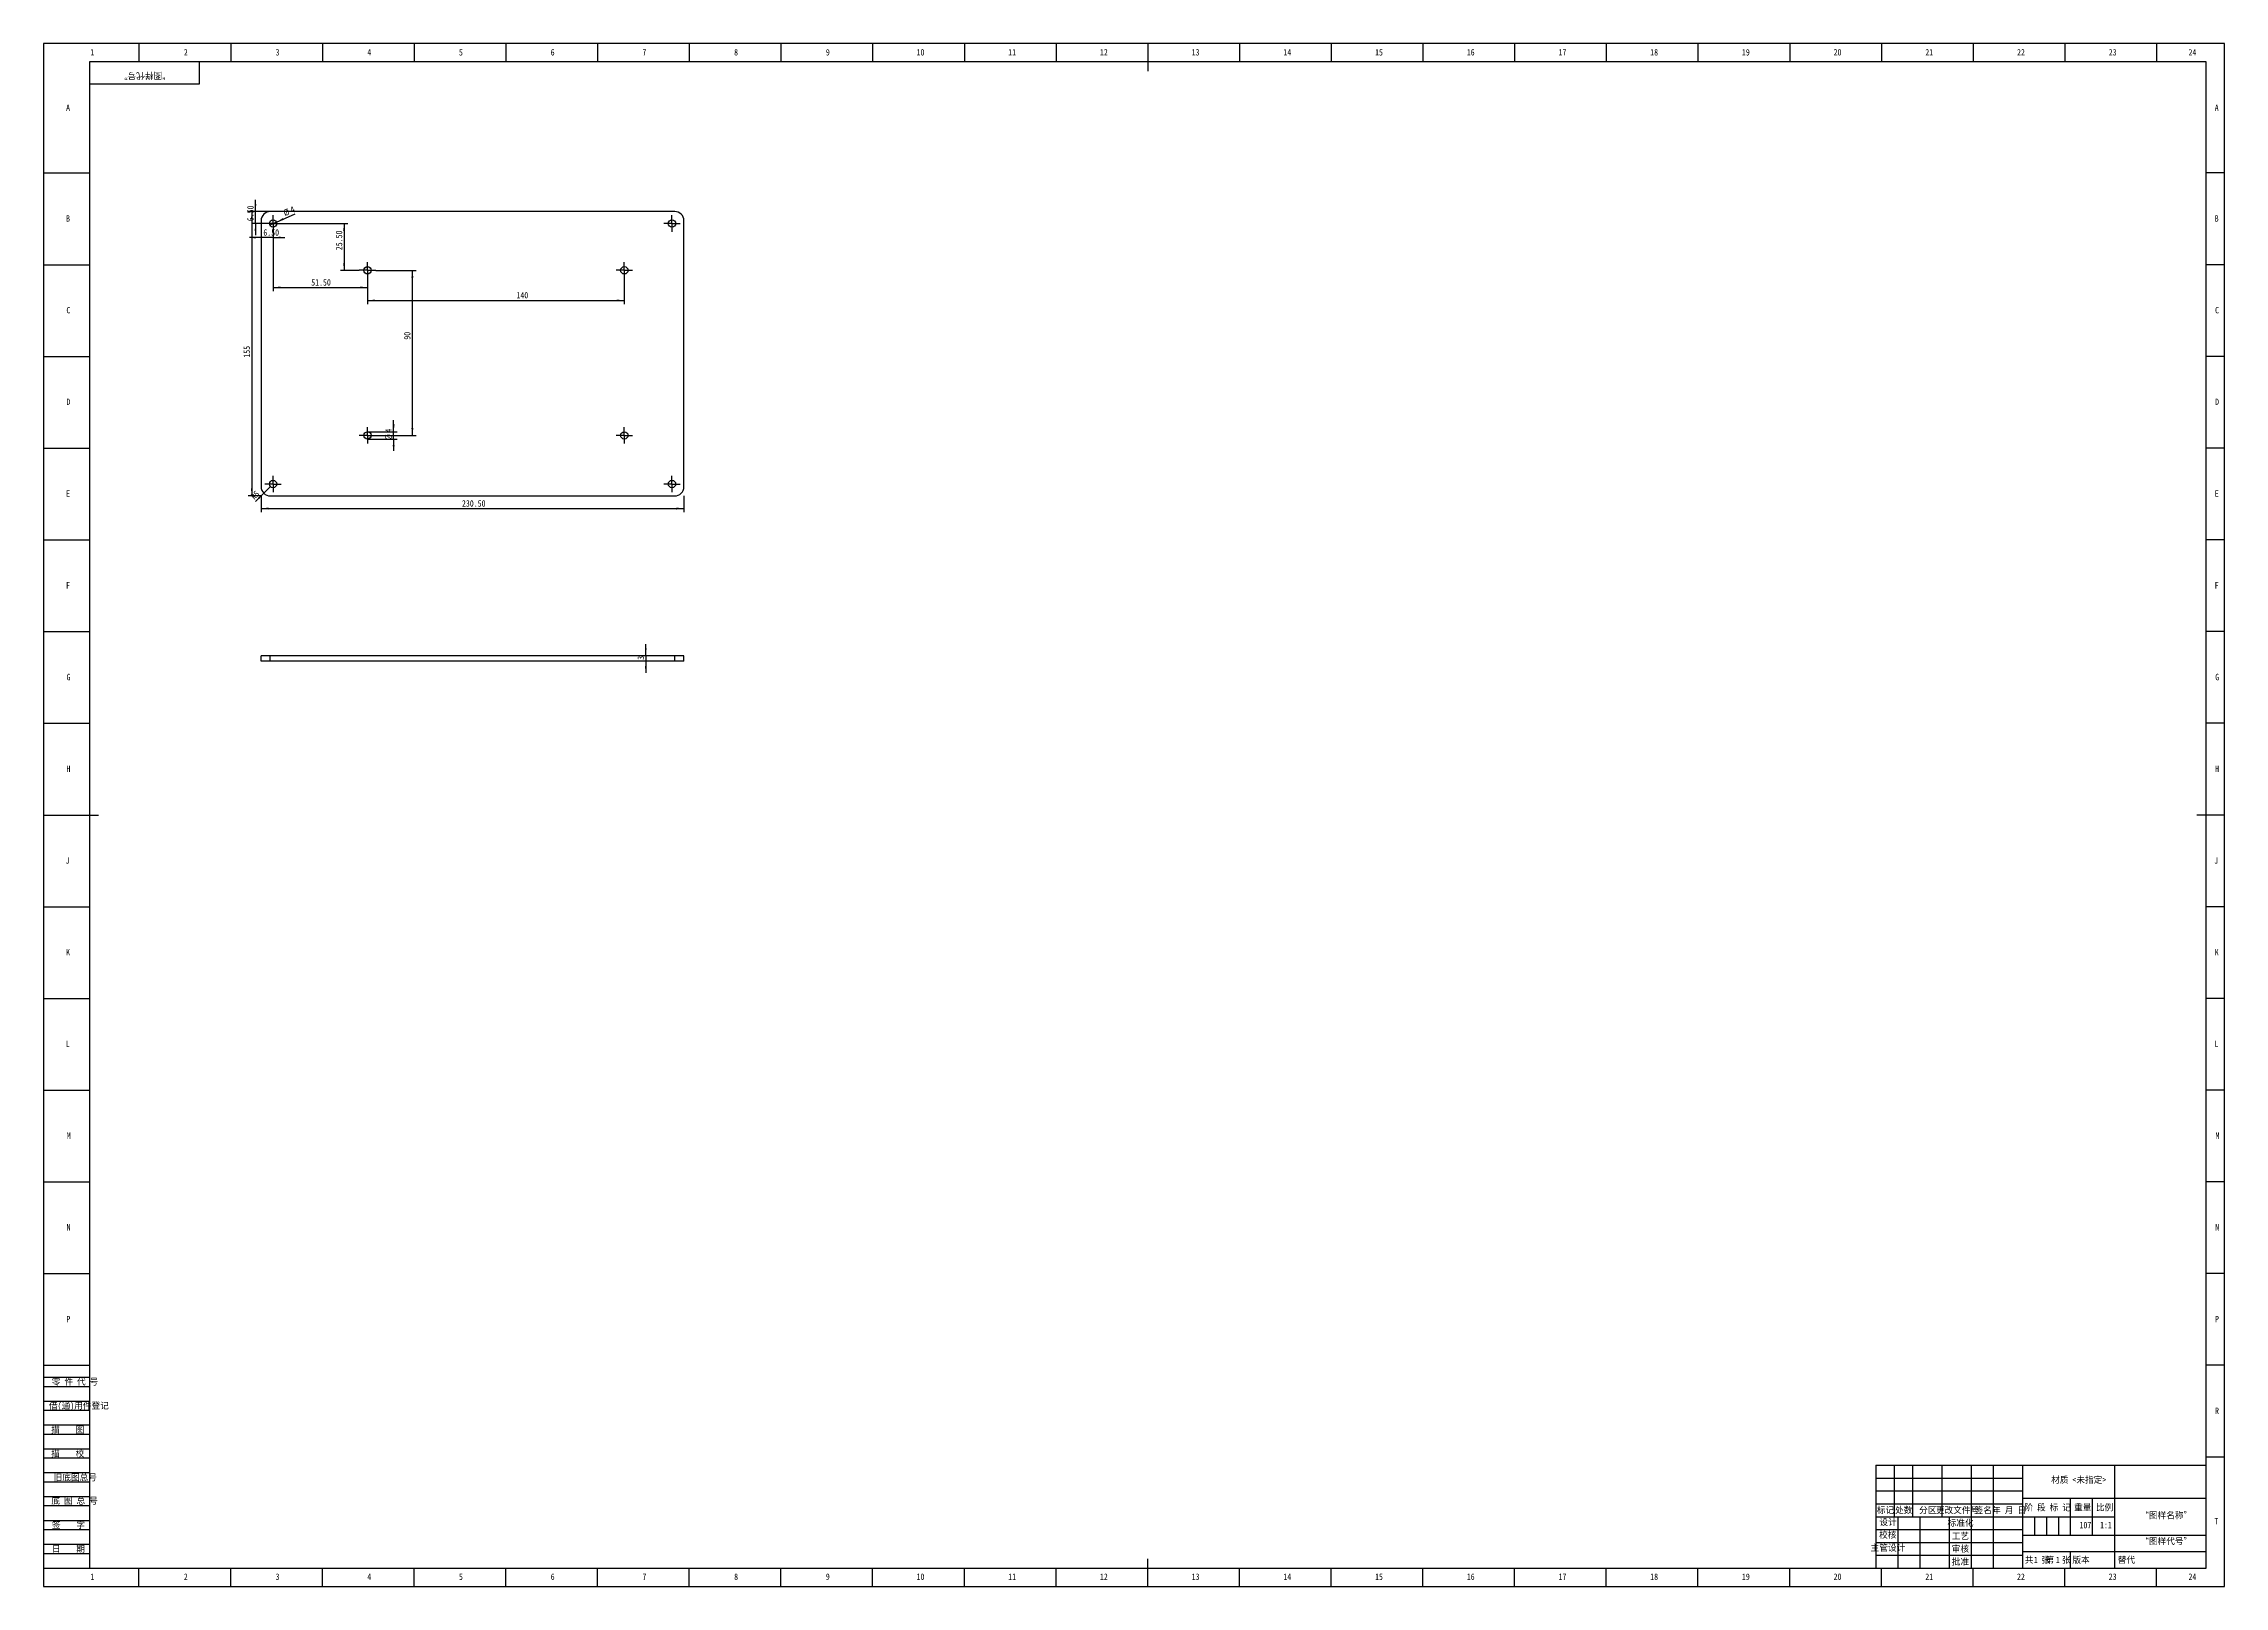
# Model space of a CAD drawing. Header units: millimetres. Extents: x 0 to 1189, y 0 to 841.
import ezdxf

# ---------------------------------------------------------------- set-up
doc = ezdxf.new("R2010")
doc.units = ezdxf.units.MM
doc.linetypes.add('CENTERX2', pattern=[20.32, 12.7, -2.54, 2.54, -2.54])
for name, color, linetype in [('中心线', 1, 'CENTERX2'), ('尺寸线', 3, 'Continuous'), ('符号', 2, 'Continuous'), ('细实线', 4, 'Continuous')]:
    doc.layers.add(name, color=color, linetype=linetype)
doc.layers.add('粗实线', color=7, linetype='Continuous', lineweight=25)
doc.styles.add('SLDTEXTSTYLE0', font='HYSWLONGFANGSONG.TTF', dxfattribs={"bigfont": 'bigfont'})
doc.styles.add('SLDTEXTSTYLE1', font='HYSWLONGFANGSONG.TTF')
doc.styles.add('SLDTEXTSTYLE2', font='长仿宋体', dxfattribs={"bigfont": 'bigfont'})
doc.dimstyles.new('SLDDIMSTYLE0', dxfattribs={"dimtxt": 3.5, "dimasz": 4.08, "dimexe": 0, "dimexo": 0.0625, "dimgap": 0.875, "dimtad": 2, "dimrnd": 1e-09, "dimzin": 4, "dimdsep": 46, "dimtxsty": 'SLDTEXTSTYLE1', "dimsah": 1, "dimcen": 0.09, "dimadec": 0, "dimazin": 1, "dimtfac": 1, "dimtofl": 0, "dimtmove": 0, "dimatfit": 3, "dimfxl": 1, "dimfrac": 2, "dimtolj": 1, "dimtzin": 12, "dimarcsym": 0})
doc.dimstyles.new('SLDDIMSTYLE1', dxfattribs={"dimtxt": 3.5, "dimasz": 4.08, "dimexe": 0, "dimexo": 0.0625, "dimgap": 0.875, "dimtad": 2, "dimrnd": 1e-09, "dimzin": 12, "dimdsep": 46, "dimtxsty": 'SLDTEXTSTYLE1', "dimsah": 1, "dimcen": 0.09, "dimadec": 0, "dimazin": 3, "dimtfac": 1, "dimtofl": 0, "dimtmove": 0, "dimatfit": 3, "dimfxl": 1, "dimfrac": 2, "dimtolj": 1, "dimtzin": 12, "dimarcsym": 0})
doc.dimstyles.new('SLDDIMSTYLE2', dxfattribs={"dimtxt": 3.5, "dimasz": 4.08, "dimexe": 0, "dimexo": 0.0625, "dimgap": 0.875, "dimtad": 2, "dimrnd": 1e-09, "dimzin": 12, "dimdsep": 46, "dimtxsty": 'SLDTEXTSTYLE1', "dimsah": 1, "dimcen": 0, "dimadec": 0, "dimazin": 3, "dimtfac": 1, "dimtofl": 0, "dimtmove": 0, "dimatfit": 3, "dimfxl": 1, "dimfrac": 2, "dimtolj": 1, "dimtzin": 12, "dimarcsym": 0})
doc.dimstyles.new('SLDDIMSTYLE3', dxfattribs={"dimtxt": 3.5, "dimasz": 4.08, "dimexe": 0, "dimexo": 0.0625, "dimgap": 0.875, "dimtad": 2, "dimrnd": 1e-09, "dimzin": 12, "dimdsep": 46, "dimtxsty": 'SLDTEXTSTYLE1', "dimblk1": 'NONE', "dimsah": 1, "dimcen": 0, "dimadec": 0, "dimazin": 3, "dimtfac": 1, "dimtmove": 0, "dimatfit": 3, "dimldrblk": 'NONE', "dimfxl": 1, "dimfrac": 2, "dimtolj": 1, "dimtzin": 12, "dimarcsym": 0})
doc.dimstyles.new('SLDDIMSTYLE4', dxfattribs={"dimtxt": 3.5, "dimasz": 4.08, "dimexe": 0, "dimexo": 0.0625, "dimgap": 0.875, "dimtad": 2, "dimrnd": 1e-09, "dimzin": 4, "dimdsep": 46, "dimtxsty": 'SLDTEXTSTYLE1', "dimsah": 1, "dimcen": 0.09, "dimadec": 0, "dimazin": 1, "dimtfac": 1, "dimtmove": 0, "dimatfit": 0, "dimfxl": 1, "dimfrac": 2, "dimtolj": 1, "dimtzin": 12, "dimarcsym": 0})
doc.dimstyles.new('SLDDIMSTYLE5', dxfattribs={"dimtxt": 3.5, "dimasz": 4.08, "dimexe": 0, "dimexo": 0.0625, "dimgap": 0.875, "dimtad": 2, "dimrnd": 1e-09, "dimzin": 12, "dimdsep": 46, "dimtxsty": 'SLDTEXTSTYLE1', "dimsah": 1, "dimcen": 0.09, "dimadec": 0, "dimazin": 3, "dimtfac": 1, "dimtmove": 0, "dimatfit": 0, "dimfxl": 1, "dimfrac": 2, "dimtolj": 1, "dimtzin": 12, "dimarcsym": 0})

# ---------------------------------------------------------------- blocks, each defined once
blk = doc.blocks.new('_D')
at = {"layer": '尺寸线'}
for p, q in [((118.6, 594.4), (118.6, 585.6)), ((118.6, 587.6), (349.1, 587.6)), ((349.1, 594.4), (349.1, 585.6))]:
    blk.add_line(p, q, dxfattribs=at)
for points in [[(118.6, 587.6), (122.7, 587), (122.7, 588.1)], [(349.1, 587.6), (345, 588.1), (345, 587)]]:
    blk.add_solid(points, dxfattribs=at)
at = {"layer": '尺寸线', "insert": (228.1, 592.1), "char_height": 3.5, "attachment_point": 1, "style": 'SLDTEXTSTYLE1'}
blk.add_mtext('230.50', dxfattribs=at)
blk = doc.blocks.new('_D_1')
at = {"layer": '尺寸线'}
for p, q in [((118.6, 749.4), (111.5, 749.4)), ((113.5, 749.4), (113.5, 594.4)), ((118.6, 594.4), (111.5, 594.4))]:
    blk.add_line(p, q, dxfattribs=at)
for points in [[(113.5, 749.4), (113, 745.4), (114, 745.4)], [(113.5, 594.4), (114, 598.5), (113, 598.5)]]:
    blk.add_solid(points, dxfattribs=at)
at = {"layer": '尺寸线', "insert": (109, 669.8), "char_height": 3.5, "attachment_point": 1, "rotation": 90, "style": 'SLDTEXTSTYLE1'}
blk.add_mtext('155', dxfattribs=at)
blk = doc.blocks.new('_D_2')
at = {"layer": '尺寸线'}
for q in [(115.6, 591.4), (123.6, 599.4)]:
    blk.add_line((120.1, 595.9), q, dxfattribs=at)
blk.add_solid([(120.1, 595.9), (116.8, 593.4), (117.5, 592.7)], dxfattribs=at)
at = {"layer": '尺寸线', "insert": (112.5, 594.6), "char_height": 3.5, "attachment_point": 1, "rotation": 45, "style": 'SLDTEXTSTYLE1'}
blk.add_mtext('R5', dxfattribs=at)
blk = doc.blocks.new('_D_3')
at = {"layer": '尺寸线'}
for q in [(123.3, 742.1), (137.2, 748.3)]:
    blk.add_line((126.9, 743.7), q, dxfattribs=at)
blk.add_solid([(126.9, 743.7), (130.9, 744.9), (130.5, 745.9)], dxfattribs=at)
at = {"layer": '尺寸线', "char_height": 3.5, "attachment_point": 1, "rotation": 23.8505, "style": 'SLDTEXTSTYLE1'}
for s, insert in [('%%c', (130.2, 750.1)), ('4', (134, 751.7))]:
    blk.add_mtext(s, dxfattribs=dict(at, insert=insert))
blk = doc.blocks.new('_None')
blk = doc.blocks.new('_D_4')
at = {"layer": '尺寸线'}
for p, q in [((123.6, 749.4), (113.5, 749.4)), ((115.5, 749.4), (115.5, 755.8)), ((115.5, 742.9), (115.5, 749.4)), ((120.6, 742.9), (113.5, 742.9)), ((115.5, 742.9), (115.5, 736.6))]:
    blk.add_line(p, q, dxfattribs=at)
for points in [[(115.5, 749.4), (116, 753.5), (115, 753.5)], [(115.5, 742.9), (115, 738.9), (116, 738.9)]]:
    blk.add_solid(points, dxfattribs=at)
at = {"layer": '尺寸线', "insert": (111, 744.2), "char_height": 3.5, "attachment_point": 1, "rotation": 90, "style": 'SLDTEXTSTYLE1'}
blk.add_mtext('6.50', dxfattribs=at)
blk = doc.blocks.new('_D_5')
at = {"layer": '尺寸线'}
for p, q in [((125.1, 738.4), (125.1, 733.3)), ((118.6, 735.3), (112.3, 735.3)), ((125.1, 735.3), (118.6, 735.3)), ((125.1, 735.3), (131.5, 735.3))]:
    blk.add_line(p, q, dxfattribs=at)
for points in [[(118.6, 735.3), (114.5, 735.8), (114.5, 734.8)], [(125.1, 735.3), (129.2, 734.8), (129.2, 735.8)]]:
    blk.add_solid(points, dxfattribs=at)
at = {"layer": '尺寸线', "insert": (119.8, 739.8), "char_height": 3.5, "attachment_point": 1, "style": 'SLDTEXTSTYLE1'}
blk.add_mtext('6.50', dxfattribs=at)
blk = doc.blocks.new('_D_6')
at = {"layer": '尺寸线'}
for p, q in [((190.8, 629.4), (190.8, 635.8)), ((176.6, 629.4), (192.8, 629.4)), ((176.6, 625.4), (192.8, 625.4)), ((190.8, 625.4), (190.8, 629.4)), ((190.8, 625.4), (190.8, 619.1))]:
    blk.add_line(p, q, dxfattribs=at)
for points in [[(190.8, 629.4), (191.4, 633.5), (190.3, 633.5)], [(190.8, 625.4), (190.3, 621.4), (191.4, 621.4)]]:
    blk.add_solid(points, dxfattribs=at)
at = {"layer": '尺寸线', "char_height": 3.5, "attachment_point": 1, "rotation": 90, "style": 'SLDTEXTSTYLE1'}
for s, insert in [('4', (186.3, 629)), ('%%c', (186.3, 624.9))]:
    blk.add_mtext(s, dxfattribs=dict(at, insert=insert))
blk = doc.blocks.new('_D_7')
at = {"layer": '尺寸线'}
for p, q in [((129.6, 742.9), (165.8, 742.9)), ((163.8, 742.9), (163.8, 717.4)), ((172.1, 717.4), (161.8, 717.4))]:
    blk.add_line(p, q, dxfattribs=at)
for points in [[(163.8, 742.9), (163.3, 738.9), (164.3, 738.9)], [(163.8, 717.4), (164.3, 721.5), (163.3, 721.5)]]:
    blk.add_solid(points, dxfattribs=at)
at = {"layer": '尺寸线', "insert": (159.3, 728.4), "char_height": 3.5, "attachment_point": 1, "rotation": 90, "style": 'SLDTEXTSTYLE1'}
blk.add_mtext('25.50', dxfattribs=at)
blk = doc.blocks.new('_D_8')
at = {"layer": '尺寸线'}
for p, q in [((125.1, 738.4), (125.1, 706.1)), ((125.1, 708.1), (176.6, 708.1)), ((176.6, 712.9), (176.6, 706.1))]:
    blk.add_line(p, q, dxfattribs=at)
for points in [[(125.1, 708.1), (129.2, 707.6), (129.2, 708.6)], [(176.6, 708.1), (172.5, 708.6), (172.5, 707.6)]]:
    blk.add_solid(points, dxfattribs=at)
at = {"layer": '尺寸线', "insert": (145.9, 712.6), "char_height": 3.5, "attachment_point": 1, "style": 'SLDTEXTSTYLE1'}
blk.add_mtext('51.50', dxfattribs=at)
blk = doc.blocks.new('_D_9')
at = {"layer": '尺寸线'}
for p, q in [((176.6, 712.9), (176.6, 699)), ((316.6, 712.9), (316.6, 699)), ((176.6, 701), (316.6, 701))]:
    blk.add_line(p, q, dxfattribs=at)
for points in [[(176.6, 701), (180.7, 700.5), (180.7, 701.5)], [(316.6, 701), (312.5, 701.5), (312.5, 700.5)]]:
    blk.add_solid(points, dxfattribs=at)
at = {"layer": '尺寸线', "insert": (257.8, 705.6), "char_height": 3.5, "attachment_point": 1, "style": 'SLDTEXTSTYLE1'}
blk.add_mtext('140', dxfattribs=at)
blk = doc.blocks.new('_D_10')
at = {"layer": '尺寸线'}
for p, q in [((181.1, 717.4), (203.1, 717.4)), ((201.1, 627.4), (201.1, 717.4)), ((181.1, 627.4), (203.1, 627.4))]:
    blk.add_line(p, q, dxfattribs=at)
for points in [[(201.1, 717.4), (200.5, 713.4), (201.6, 713.4)], [(201.1, 627.4), (201.6, 631.5), (200.5, 631.5)]]:
    blk.add_solid(points, dxfattribs=at)
at = {"layer": '尺寸线', "insert": (196.5, 679.6), "char_height": 3.5, "attachment_point": 1, "rotation": 90, "style": 'SLDTEXTSTYLE1'}
blk.add_mtext('90', dxfattribs=at)
blk = doc.blocks.new('SW_CENTERMARKSYMBOL_0')
at = {"layer": '中心线', "color": 0}
for p, q in [((-2.5, 0), (-4.5, 0)), ((0, 0), (-2.5, 0)), ((0, 2.5), (0, 4.5)), ((0, 0), (0, 2.5)), ((0, 0), (0, -2.5)), ((0, 0), (2.5, 0)), ((2.5, 0), (4.5, 0)), ((0, -2.5), (0, -4.5))]:
    blk.add_line(p, q, dxfattribs=at)
blk = doc.blocks.new('SW_CENTERMARKSYMBOL_1')
at = {"layer": '中心线', "color": 0}
for p, q in [((-2.5, 0), (-4.5, 0)), ((0, 0), (-2.5, 0)), ((0, 2.5), (0, 4.5)), ((0, 0), (0, 2.5)), ((0, 0), (0, -2.5)), ((0, 0), (2.5, 0)), ((2.5, 0), (4.5, 0)), ((0, -2.5), (0, -4.5))]:
    blk.add_line(p, q, dxfattribs=at)
blk = doc.blocks.new('SW_CENTERMARKSYMBOL_2')
at = {"layer": '中心线', "color": 0}
for p, q in [((-2.5, 0), (-4.5, 0)), ((0, 0), (-2.5, 0)), ((0, 2.5), (0, 4.5)), ((0, 0), (0, 2.5)), ((0, 0), (0, -2.5)), ((0, 0), (2.5, 0)), ((2.5, 0), (4.5, 0)), ((0, -2.5), (0, -4.5))]:
    blk.add_line(p, q, dxfattribs=at)
blk = doc.blocks.new('SW_CENTERMARKSYMBOL_3')
at = {"layer": '中心线', "color": 0}
for p, q in [((-2.5, 0), (-4.5, 0)), ((0, 0), (-2.5, 0)), ((0, 2.5), (0, 4.5)), ((0, 0), (0, 2.5)), ((0, 0), (0, -2.5)), ((0, 0), (2.5, 0)), ((2.5, 0), (4.5, 0)), ((0, -2.5), (0, -4.5))]:
    blk.add_line(p, q, dxfattribs=at)
blk = doc.blocks.new('SW_CENTERMARKSYMBOL_4')
at = {"layer": '中心线', "color": 0}
for p, q in [((-2.5, 0), (-4.5, 0)), ((0, 0), (-2.5, 0)), ((0, 2.5), (0, 4.5)), ((0, 0), (0, 2.5)), ((0, 0), (0, -2.5)), ((0, 0), (2.5, 0)), ((2.5, 0), (4.5, 0)), ((0, -2.5), (0, -4.5))]:
    blk.add_line(p, q, dxfattribs=at)
blk = doc.blocks.new('SW_CENTERMARKSYMBOL_5')
at = {"layer": '中心线', "color": 0}
for p, q in [((-2.5, 0), (-4.5, 0)), ((0, 0), (-2.5, 0)), ((0, 2.5), (0, 4.5)), ((0, 0), (0, 2.5)), ((0, 0), (0, -2.5)), ((0, 0), (2.5, 0)), ((2.5, 0), (4.5, 0)), ((0, -2.5), (0, -4.5))]:
    blk.add_line(p, q, dxfattribs=at)
blk = doc.blocks.new('SW_CENTERMARKSYMBOL_6')
at = {"layer": '中心线', "color": 0}
for p, q in [((-2.5, 0), (-4.5, 0)), ((0, 0), (-2.5, 0)), ((0, 2.5), (0, 4.5)), ((0, 0), (0, 2.5)), ((0, 0), (0, -2.5)), ((0, 0), (2.5, 0)), ((2.5, 0), (4.5, 0)), ((0, -2.5), (0, -4.5))]:
    blk.add_line(p, q, dxfattribs=at)
blk = doc.blocks.new('SW_CENTERMARKSYMBOL_7')
at = {"layer": '中心线', "color": 0}
for p, q in [((-2.5, 0), (-4.5, 0)), ((0, 0), (-2.5, 0)), ((0, 2.5), (0, 4.5)), ((0, 0), (0, 2.5)), ((0, 0), (0, -2.5)), ((0, 0), (2.5, 0)), ((2.5, 0), (4.5, 0)), ((0, -2.5), (0, -4.5))]:
    blk.add_line(p, q, dxfattribs=at)
blk = doc.blocks.new('_D_11')
at = {"layer": '尺寸线'}
for p, q in [((328.3, 507.3), (328.3, 513.7)), ((349.1, 507.3), (326.3, 507.3)), ((349.1, 504.3), (326.3, 504.3)), ((328.3, 507.3), (328.3, 504.3)), ((328.3, 504.3), (328.3, 498))]:
    blk.add_line(p, q, dxfattribs=at)
for points in [[(328.3, 507.3), (328.8, 511.4), (327.8, 511.4)], [(328.3, 504.3), (327.8, 500.2), (328.8, 500.2)]]:
    blk.add_solid(points, dxfattribs=at)
at = {"layer": '尺寸线', "insert": (323.8, 505.1), "char_height": 3.5, "attachment_point": 1, "rotation": 90, "style": 'SLDTEXTSTYLE1'}
blk.add_mtext('3', dxfattribs=at)

msp = doc.modelspace()

# ---------------------------------------------------------------- linework, layer by layer
at = {"layer": '粗实线'}
for p, q in [((344.102, 749.43), (123.602, 749.43)), ((118.602, 744.43), (118.602, 599.43)), ((349.102, 599.43), (349.102, 744.43)), ((123.602, 594.43), (344.102, 594.43)), ((118.602, 504.327), (118.602, 507.327)), ((123.602, 507.327), (118.602, 507.327)), ((123.602, 504.327), (118.602, 504.327)), ((123.602, 504.327), (123.602, 507.327)), ((344.102, 507.327), (123.602, 507.327)), ((344.102, 504.327), (123.602, 504.327)), ((344.102, 504.327), (344.102, 507.327)), ((349.102, 507.327), (344.102, 507.327)), ((349.102, 504.327), (344.102, 504.327)), ((349.102, 504.327), (349.102, 507.327))]:
    msp.add_line(p, q, dxfattribs=at)
for centre in [(125.102, 742.93), (342.602, 742.93), (176.602, 717.43), (316.602, 717.43), (176.602, 627.43), (316.602, 627.43), (125.102, 600.93), (342.602, 600.93)]:
    msp.add_circle(centre, 2, dxfattribs=at)
for centre, start, end in [((123.602, 744.43), 90, 180), ((344.102, 744.43), 0, 90), ((123.602, 599.43), 180, 270), ((344.102, 599.43), 270, 0)]:
    msp.add_arc(centre, 5, start, end, dxfattribs=at)
at = {"layer": '细实线'}
for p, q in [((1189, 841), (0, 841)), ((0, 841), (0, 0)), ((52, 841), (52, 831.05)), ((102, 841), (102, 831.05)), ((152, 841), (152, 831.05)), ((202, 841), (202, 831.05)), ((252, 841), (252, 831.05)), ((302, 841), (302, 831.05)), ((352, 841), (352, 831.05)), ((402, 841), (402, 831.05)), ((452, 841), (452, 831.05)), ((502, 841), (502, 831.05)), ((552, 841), (552, 831.05)), ((602, 841), (602, 826)), ((652, 841), (652, 831.05)), ((702, 841), (702, 831.05)), ((752, 841), (752, 831.05)), ((802, 841), (802, 831.05)), ((852, 841), (852, 831.05)), ((902, 841), (902, 831.05)), ((952, 841), (952, 831.05)), ((1002, 841), (1002, 831.05)), ((1052, 841), (1052, 831.05)), ((1102, 841), (1102, 831.05)), ((1152, 841), (1152, 831.05)), ((1189, 0), (1189, 841)), ((1179, 831.05), (25, 831.05)), ((25, 831.05), (25, 10)), ((85, 819), (85, 831)), ((1179, 10), (1179, 831.05)), ((25, 819), (85, 819)), ((0, 770.5), (25, 770.5)), ((1189, 770.5), (1179, 770.5)), ((0, 720.5), (25, 720.5)), ((1189, 720.5), (1179, 720.5)), ((0, 670.5), (25, 670.5)), ((1189, 670.5), (1179, 670.5)), ((0, 620.5), (25, 620.5)), ((1189, 620.5), (1179, 620.5)), ((0, 570.5), (25, 570.5)), ((1189, 570.5), (1179, 570.5)), ((0, 520.5), (25, 520.5)), ((1189, 520.5), (1179, 520.5)), ((0, 470.5), (25, 470.5)), ((1189, 470.5), (1179, 470.5)), ((0, 420.5), (30, 420.5)), ((1189, 420.5), (1174, 420.5)), ((0, 370.5), (25, 370.5)), ((1189, 370.5), (1179, 370.5)), ((0, 320.5), (25, 320.5)), ((1189, 320.5), (1179, 320.5)), ((0, 270.5), (25, 270.5)), ((1189, 270.5), (1179, 270.5)), ((0, 220.5), (25, 220.5)), ((1189, 220.5), (1179, 220.5)), ((0, 170.5), (25, 170.5)), ((1189, 170.5), (1179, 170.5)), ((0, 120.5), (25, 120.5)), ((1189, 120.5), (1179, 120.5)), ((0, 114), (25, 114)), ((0, 109), (25, 109)), ((0, 101), (25, 101)), ((0, 96), (25, 96)), ((0, 88), (25, 88)), ((0, 83), (25, 83)), ((0, 75), (25, 75)), ((0, 70), (25, 70)), ((0, 62), (25, 62)), ((999, 66), (1179, 66)), ((999, 66), (999, 10)), ((1009, 66), (1009, 38)), ((1019, 66), (1019, 38)), ((1035, 66), (1035, 38)), ((1051, 66), (1051, 10)), ((1063, 66), (1063, 10)), ((1079, 66), (1079, 10)), ((1129, 66), (1129, 38)), ((1189, 70.5), (1179, 70.5)), ((0, 57), (25, 57)), ((0, 49), (25, 49)), ((999, 59), (1079, 59)), ((999, 52), (1079, 52)), ((1079, 48), (1179, 48)), ((1105, 48), (1105, 28)), ((1117, 48), (1117, 28)), ((0, 44), (25, 44)), ((0, 36), (25, 36)), ((999, 45), (1079, 45)), ((999, 38), (1129, 38)), ((1011, 38), (1011, 10)), ((1023, 38), (1023, 10)), ((1039, 38), (1039, 10)), ((1085.5, 38), (1085.5, 28)), ((1092, 38), (1092, 28)), ((1098.5, 38), (1098.5, 28)), ((1129, 38), (1129, 10)), ((0, 31), (25, 31)), ((999, 31), (1079, 31)), ((999, 24), (1079, 24)), ((1079, 28), (1179, 28)), ((0, 23), (25, 23)), ((0, 18), (25, 18)), ((602, 0), (602, 15)), ((999, 17), (1079, 17)), ((1079.006, 18.982), (1179, 18.982)), ((1105, 18.982), (1105, 10)), ((0, 10), (1179, 10)), ((0, 0), (1189, 0)), ((52, 0), (52, 10)), ((102, 0), (102, 10)), ((152, 0), (152, 10)), ((202, 0), (202, 10)), ((252, 0), (252, 10)), ((302, 0), (302, 10)), ((352, 0), (352, 10)), ((402, 0), (402, 10)), ((452, 0), (452, 10)), ((502, 0), (502, 10)), ((552, 0), (552, 10)), ((652, 0), (652, 10)), ((702, 0), (702, 10)), ((752, 0), (752, 10)), ((802, 0), (802, 10)), ((852, 0), (852, 10)), ((902, 0), (902, 10)), ((952, 0), (952, 10)), ((1002, 0), (1002, 10)), ((1052, 0), (1052, 10)), ((1102, 0), (1102, 10)), ((1152, 0), (1152, 10))]:
    msp.add_line(p, q, dxfattribs=at)

# ---------------------------------------------------------------- block references
at = {"layer": '中心线'}
for name, p in [('SW_CENTERMARKSYMBOL_0', (125.102, 742.93)), ('SW_CENTERMARKSYMBOL_1', (342.602, 742.93)), ('SW_CENTERMARKSYMBOL_4', (176.602, 717.43)), ('SW_CENTERMARKSYMBOL_5', (316.602, 717.43)), ('SW_CENTERMARKSYMBOL_7', (176.602, 627.43)), ('SW_CENTERMARKSYMBOL_6', (316.602, 627.43)), ('SW_CENTERMARKSYMBOL_3', (125.102, 600.93)), ('SW_CENTERMARKSYMBOL_2', (342.602, 600.93))]:
    msp.add_blockref(name, p, dxfattribs=at)

# ---------------------------------------------------------------- texts
at = {"layer": '符号', "char_height": 3.5}
for s, insert, attachment_point, style in [('1', (26.544, 838.032), 2, 'SLDTEXTSTYLE1'), ('2', (77.544, 838.032), 2, 'SLDTEXTSTYLE1'), ('3', (127.544, 838.032), 2, 'SLDTEXTSTYLE1'), ('4', (177.544, 838.032), 2, 'SLDTEXTSTYLE1'), ('5', (227.544, 838.032), 2, 'SLDTEXTSTYLE1'), ('6', (277.547, 838.032), 2, 'SLDTEXTSTYLE1'), ('7', (327.547, 838.032), 2, 'SLDTEXTSTYLE1'), ('8', (377.547, 838.032), 2, 'SLDTEXTSTYLE1'), ('9', (427.547, 838.032), 2, 'SLDTEXTSTYLE1'), ('10', (478.089, 838.032), 2, 'SLDTEXTSTYLE1'), ('11', (528.089, 838.032), 2, 'SLDTEXTSTYLE1'), ('12', (578.089, 838.032), 2, 'SLDTEXTSTYLE1'), ('13', (628.089, 838.032), 2, 'SLDTEXTSTYLE1'), ('14', (678.089, 838.032), 2, 'SLDTEXTSTYLE1'), ('15', (728.089, 838.032), 2, 'SLDTEXTSTYLE1'), ('16', (778.091, 838.032), 2, 'SLDTEXTSTYLE1'), ('17', (828.091, 838.032), 2, 'SLDTEXTSTYLE1'), ('18', (878.091, 838.032), 2, 'SLDTEXTSTYLE1'), ('19', (928.091, 838.032), 2, 'SLDTEXTSTYLE1'), ('20', (978.089, 838.032), 2, 'SLDTEXTSTYLE1'), ('21', (1028.089, 838.032), 2, 'SLDTEXTSTYLE1'), ('22', (1078.089, 838.032), 2, 'SLDTEXTSTYLE1'), ('23', (1128.089, 838.032), 2, 'SLDTEXTSTYLE1'), ('24', (1171.589, 838.032), 2, 'SLDTEXTSTYLE1'), ('A', (13.32, 807.782), 2, 'SLDTEXTSTYLE1'), ('A', (1184.82, 807.782), 2, 'SLDTEXTSTYLE1'), ('B', (13.32, 747.465), 2, 'SLDTEXTSTYLE1'), ('B', (1184.82, 747.465), 2, 'SLDTEXTSTYLE1'), ('C', (13.482, 697.465), 2, 'SLDTEXTSTYLE1'), ('C', (1184.982, 697.465), 2, 'SLDTEXTSTYLE1'), ('D', (13.484, 647.465), 2, 'SLDTEXTSTYLE1'), ('D', (1184.984, 647.465), 2, 'SLDTEXTSTYLE1'), ('E', (13.318, 597.465), 2, 'SLDTEXTSTYLE1'), ('E', (1184.818, 597.465), 2, 'SLDTEXTSTYLE1'), ('F', (13.279, 547.465), 2, 'SLDTEXTSTYLE1'), ('F', (1184.779, 547.465), 2, 'SLDTEXTSTYLE1'), ('G', (13.594, 497.465), 2, 'SLDTEXTSTYLE1'), ('G', (1185.094, 497.465), 2, 'SLDTEXTSTYLE1'), ('H', (13.484, 447.465), 2, 'SLDTEXTSTYLE1'), ('H', (1184.984, 447.465), 2, 'SLDTEXTSTYLE1'), ('J', (13.015, 397.465), 2, 'SLDTEXTSTYLE1'), ('J', (1184.515, 397.465), 2, 'SLDTEXTSTYLE1'), ('K', (13.32, 347.465), 2, 'SLDTEXTSTYLE1'), ('K', (1184.82, 347.465), 2, 'SLDTEXTSTYLE1'), ('L', (13.181, 297.465), 2, 'SLDTEXTSTYLE1'), ('L', (1184.681, 297.465), 2, 'SLDTEXTSTYLE1'), ('M', (13.707, 247.465), 2, 'SLDTEXTSTYLE1'), ('M', (1185.207, 247.465), 2, 'SLDTEXTSTYLE1'), ('N', (13.603, 197.465), 2, 'SLDTEXTSTYLE1'), ('N', (1185.103, 197.465), 2, 'SLDTEXTSTYLE1'), ('P', (13.444, 147.465), 2, 'SLDTEXTSTYLE1'), ('P', (1184.944, 147.465), 2, 'SLDTEXTSTYLE1'), ('零 件 代 号', (4.482, 113.36), 1, 'SLDTEXTSTYLE0'), ('借(通)用件登记', (2.933, 100.276), 1, 'SLDTEXTSTYLE0'), ('R', (1184.984, 97.465), 2, 'SLDTEXTSTYLE1'), ('描    图', (13.129, 87.176), 2, 'SLDTEXTSTYLE0'), ('描    校', (13.129, 74.137), 2, 'SLDTEXTSTYLE0'), ('旧底图总号', (5.459, 61.201), 1, 'SLDTEXTSTYLE0'), ('材质 <未指定>', (1109.585, 59.858), 2, 'SLDTEXTSTYLE0'), ('底 图 总 号', (4.212, 48.433), 1, 'SLDTEXTSTYLE0'), ('  签    字', (11.379, 35.193), 2, 'SLDTEXTSTYLE0'), ('标记', (1004.245, 43.306), 2, 'SLDTEXTSTYLE0'), ('设计', (1005.645, 36.767), 2, 'SLDTEXTSTYLE0'), ('处数', (1014.171, 43.306), 2, 'SLDTEXTSTYLE0'), ('分区', (1027.308, 43.306), 2, 'SLDTEXTSTYLE0'), ('更改文件号', (1043.482, 43.306), 2, 'SLDTEXTSTYLE0'), ('标准化', (1045.185, 36.358), 2, 'SLDTEXTSTYLE0'), ('签名', (1057.537, 43.306), 2, 'SLDTEXTSTYLE0'), ('年 月 日', (1071.61, 43.306), 2, 'SLDTEXTSTYLE0'), ('阶 段 标 记', (1092.651, 44.81), 2, 'SLDTEXTSTYLE0'), ('重量', (1111.794, 44.81), 2, 'SLDTEXTSTYLE0'), ('比例', (1123.679, 44.81), 2, 'SLDTEXTSTYLE0'), ('“图样名称”', (1157.279, 40.511), 2, 'SLDTEXTSTYLE0'), ('T', (1184.656, 37.282), 2, 'SLDTEXTSTYLE1'), ('校核', (1005.494, 29.857), 2, 'SLDTEXTSTYLE0'), ('工艺', (1045.075, 29.23), 2, 'SLDTEXTSTYLE0'), ('107', (1113.211, 35.158), 2, 'SLDTEXTSTYLE1'), ('1:1', (1124.437, 35.158), 2, 'SLDTEXTSTYLE1'), ('“图样代号”', (1157.281, 26.366), 2, 'SLDTEXTSTYLE0'), ('  日    期', (11.379, 22.233), 2, 'SLDTEXTSTYLE0'), ('主管设计', (1005.562, 22.83), 2, 'SLDTEXTSTYLE0'), ('批准', (1045.075, 15.216), 2, 'SLDTEXTSTYLE0'), ('审核', (1045.075, 22.249), 2, 'SLDTEXTSTYLE0'), ('共  张 ', (1087.039, 16.188), 2, 'SLDTEXTSTYLE0'), ('1', (1085.11, 16.188), 1, 'SLDTEXTSTYLE1'), ('第  张', (1098.274, 16.188), 2, 'SLDTEXTSTYLE0'), ('1', (1097.135, 16.188), 1, 'SLDTEXTSTYLE1'), ('版本', (1110.844, 16.188), 2, 'SLDTEXTSTYLE0'), ('替代', (1130.851, 16.188), 1, 'SLDTEXTSTYLE0'), ('1', (26.544, 7.032), 2, 'SLDTEXTSTYLE1'), ('2', (77.544, 7.032), 2, 'SLDTEXTSTYLE1'), ('3', (127.544, 7.032), 2, 'SLDTEXTSTYLE1'), ('4', (177.544, 7.032), 2, 'SLDTEXTSTYLE1'), ('5', (227.544, 7.032), 2, 'SLDTEXTSTYLE1'), ('6', (277.547, 7.032), 2, 'SLDTEXTSTYLE1'), ('7', (327.547, 7.032), 2, 'SLDTEXTSTYLE1'), ('8', (377.547, 7.032), 2, 'SLDTEXTSTYLE1'), ('9', (427.547, 7.032), 2, 'SLDTEXTSTYLE1'), ('10', (478.089, 7.032), 2, 'SLDTEXTSTYLE1'), ('11', (528.089, 7.032), 2, 'SLDTEXTSTYLE1'), ('12', (578.089, 7.032), 2, 'SLDTEXTSTYLE1'), ('13', (628.089, 7.032), 2, 'SLDTEXTSTYLE1'), ('14', (678.089, 7.032), 2, 'SLDTEXTSTYLE1'), ('15', (728.089, 7.032), 2, 'SLDTEXTSTYLE1'), ('16', (778.091, 7.032), 2, 'SLDTEXTSTYLE1'), ('17', (828.091, 7.032), 2, 'SLDTEXTSTYLE1'), ('18', (878.091, 7.032), 2, 'SLDTEXTSTYLE1'), ('19', (928.091, 7.032), 2, 'SLDTEXTSTYLE1'), ('20', (978.089, 7.032), 2, 'SLDTEXTSTYLE1'), ('21', (1028.089, 7.032), 2, 'SLDTEXTSTYLE1'), ('22', (1078.089, 7.032), 2, 'SLDTEXTSTYLE1'), ('23', (1128.089, 7.032), 2, 'SLDTEXTSTYLE1'), ('24', (1171.589, 7.032), 2, 'SLDTEXTSTYLE1')]:
    msp.add_mtext(s, dxfattribs=dict(at, insert=insert, attachment_point=attachment_point, style=style))
at = {"layer": '符号', "insert": (55.211, 821.738), "char_height": 3.5, "attachment_point": 2, "rotation": 180, "style": 'SLDTEXTSTYLE2'}
msp.add_mtext('“图样代号”', dxfattribs=at)

# ---------------------------------------------------------------- dimensions: what is measured, and where the dimension line sits
at = {"layer": '尺寸线'}
for base, p1, p2, dimstyle, picture, middle in [((111.336, 594.43), (118.602, 749.43), (118.602, 594.43), 'SLDDIMSTYLE1', '_D_1', (111.336, 672.094)), ((113.314, 749.43), (125.102, 742.93), (123.602, 749.43), 'SLDDIMSTYLE4', '_D_4', (113.314, 747.229)), ((161.606, 717.43), (125.102, 742.93), (176.602, 717.43), 'SLDDIMSTYLE0', '_D_7', (161.606, 732.266)), ((198.888, 717.43), (176.602, 627.43), (176.602, 717.43), 'SLDDIMSTYLE1', '_D_10', (198.888, 681.129)), ((326.102, 504.327), (349.102, 507.327), (349.102, 504.327), 'SLDDIMSTYLE5', '_D_11', (326.102, 505.827))]:
    dim = msp.add_linear_dim(base=base, p1=p1, p2=p2, angle=90, dimstyle=dimstyle, dxfattribs=at)
    dim.commit()
    dim.dimension.update_dxf_attribs({"geometry": picture, "text_midpoint": middle, "dimtype": 160})
dim = msp.add_diameter_dim_2p(p1=(123.272, 742.121), p2=(126.931, 743.739), dimstyle='SLDDIMSTYLE3', dxfattribs=at)
dim.commit()
dim.dimension.update_dxf_attribs({"geometry": '_D_3', "text_midpoint": (134.891, 747.258), "dimtype": 163})
for base, p1, p2, dimstyle, picture, middle in [((118.602, 737.464), (125.102, 742.93), (118.602, 744.43), 'SLDDIMSTYLE4', '_D_5', (122.91, 737.464)), ((176.602, 710.231), (125.102, 742.93), (176.602, 717.43), 'SLDDIMSTYLE0', '_D_8', (149.711, 710.231)), ((316.602, 703.206), (176.602, 717.43), (316.602, 717.43), 'SLDDIMSTYLE1', '_D_9', (260.094, 703.206)), ((349.102, 589.719), (118.602, 594.43), (349.102, 594.43), 'SLDDIMSTYLE0', '_D', (232.7, 589.719))]:
    dim = msp.add_linear_dim(base=base, p1=p1, p2=p2, dimstyle=dimstyle, dxfattribs=at)
    dim.commit()
    dim.dimension.update_dxf_attribs({"geometry": picture, "text_midpoint": middle, "dimtype": 160})
dim = msp.add_linear_dim(base=(188.16, 629.43), p1=(176.602, 625.43), p2=(176.602, 629.43), angle=90, text='%%c<>', dimstyle='SLDDIMSTYLE5', dxfattribs=at)
dim.commit()
dim.dimension.update_dxf_attribs({"geometry": '_D_6', "text_midpoint": (188.16, 627.755), "dimtype": 160})
dim = msp.add_radius_dim(center=(123.602, 599.43), mpoint=(120.066, 595.894), dimstyle='SLDDIMSTYLE2', dxfattribs=at)
dim.commit()
dim.dimension.update_dxf_attribs({"geometry": '_D_2', "text_midpoint": (116.53, 592.359), "dimtype": 164})

doc.saveas('drawing.dxf')
